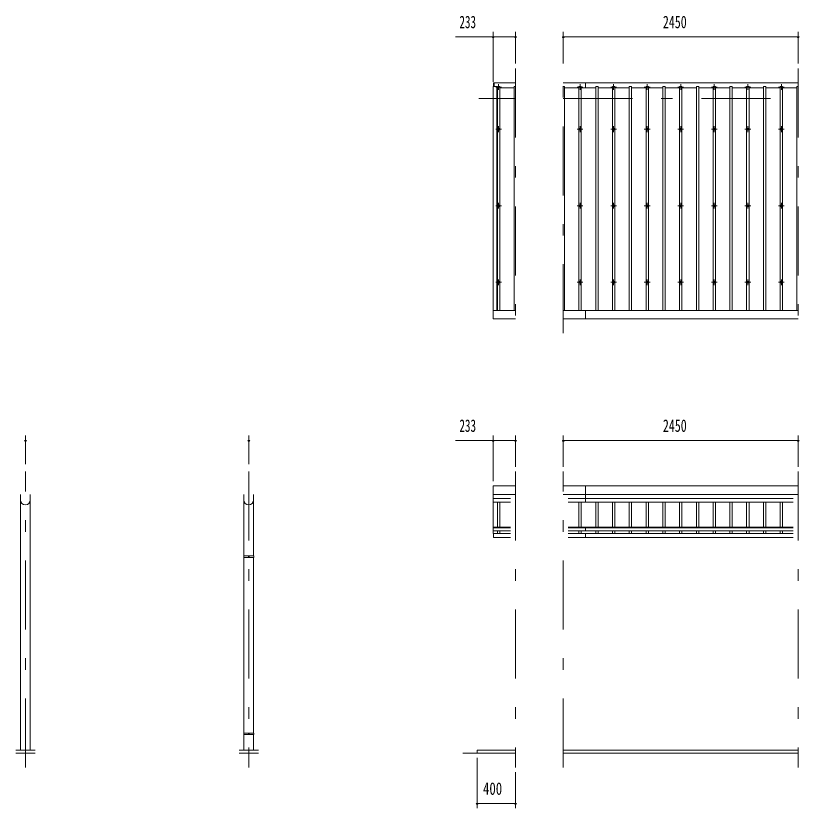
# Model space of a CAD drawing. Units: millimetres, scale not verified. Extents: x -25244 to 25244, y -10500 to 10500.
# Drawn here: x -25244 to -17073, y 1371 to 9642 of the extents above; entities that cross this region are included whole.
import ezdxf
from ezdxf.enums import TextEntityAlignment as Align

# ---------------------------------------------------------------- set-up
doc = ezdxf.new("R2010")
doc.units = ezdxf.units.MM
doc.header["$LTSCALE"] = 60
doc.linetypes.add('USER3', pattern=[24, 12, -5, 2, -5])
for name, color, linetype, lineweight in [('0-2_1-05BOLD', 7, 'Continuous', 18), ('0-3_1-25CENTER', 3, 'USER3', 18), ('0-4_1-45THIN', 4, 'Continuous', 18), ('0-5_1-55DIM', 3, 'Continuous', 18)]:
    doc.layers.add(name, color=color, linetype=linetype, lineweight=lineweight)
doc.styles.add('ＭＳ ゴシック', font='')
doc.styles.get('ＭＳ ゴシック').set_extended_font_data('MS Gothic')

msp = doc.modelspace()

# ---------------------------------------------------------------- linework, layer by layer
at = {"layer": '0-2_1-05BOLD'}
for p, q in [((-20260.77, 8942.67), (-20260.77, 8904.31)), ((-20032.77, 8942.67), (-20260.77, 8942.67)), ((-20255.77, 8904.31), (-20255.77, 8942.67)), ((-17082.77, 8942.67), (-19532.77, 8942.67)), ((-19302.77, 8942.67), (-19302.77, 8889.32)), ((-20225.78, 8904.31), (-20265.78, 8904.31)), ((-20265.78, 8904.31), (-20265.77, 6477.67)), ((-20225.77, 6565.11), (-20225.78, 8904.31)), ((-20032.77, 6565.11), (-20265.77, 6565.11)), ((-19532.77, 6565.11), (-17082.78, 6565.11)), ((-19302.77, 6477.67), (-19302.77, 6565.11)), ((-20265.77, 6477.67), (-20032.77, 6477.67)), ((-17082.78, 6477.67), (-19532.77, 6477.67)), ((-19532.78, 4734.67), (-17082.78, 4734.67)), ((-19302.78, 4734.67), (-19302.78, 4565.72)), ((-25194.76, 1975.67), (-25194.76, 4643.46)), ((-25093.16, 4643.46), (-25093.16, 1975.67)), ((-22865.03, 4643.46), (-22865.03, 4004.27)), ((-22763.42, 4004.27), (-22763.42, 4643.46)), ((-20032.77, 4643.88), (-20265.78, 4643.88)), ((-17082.78, 4643.88), (-19532.78, 4643.88)), ((-20265.78, 4604.8), (-20083.58, 4604.8)), ((-20083.58, 4565.72), (-20265.78, 4565.72)), ((-19481.98, 4604.8), (-17133.58, 4604.8)), ((-17133.58, 4565.72), (-19481.98, 4565.72)), ((-20265.78, 4305.57), (-20083.58, 4305.57)), ((-19481.98, 4305.57), (-17133.58, 4305.57)), ((-19302.78, 4305.57), (-19302.78, 4266.55)), ((-20083.58, 4296.18), (-20265.78, 4296.18)), ((-20265.78, 4266.55), (-20083.57, 4266.55)), ((-17133.58, 4296.18), (-19481.98, 4296.18)), ((-19481.98, 4266.55), (-17133.58, 4266.55)), ((-17133.58, 4239.38), (-19481.98, 4239.38)), ((-19302.78, 4239.38), (-19302.78, 4194.37)), ((-19481.98, 4194.37), (-17133.58, 4194.37)), ((-22865.03, 3988.27), (-22865.03, 2154.27)), ((-22817.28, 3988.27), (-22817.28, 4004.27)), ((-22811.18, 3996.27), (-22817.28, 3996.27)), ((-22811.18, 4004.27), (-22811.18, 3988.27)), ((-22763.42, 2154.27), (-22763.42, 3988.27)), ((-22866.62, 2154.27), (-22761.82, 2154.27)), ((-22866.62, 2138.27), (-22866.62, 2154.27)), ((-22817.28, 2138.27), (-22817.28, 2154.27)), ((-22811.18, 2154.27), (-22811.18, 2138.27)), ((-22761.82, 2154.27), (-22761.82, 2138.27)), ((-22761.82, 2138.27), (-22866.62, 2138.27)), ((-22865.03, 2138.27), (-22865.03, 1975.67)), ((-22811.18, 2146.27), (-22817.28, 2146.27)), ((-22763.42, 1975.67), (-22763.42, 2138.27)), ((-25043.96, 1975.67), (-25243.96, 1975.67)), ((-25243.96, 1945.67), (-25043.96, 1945.67)), ((-22914.23, 1975.67), (-22714.22, 1975.67)), ((-22714.22, 1945.67), (-22914.23, 1945.67)), ((-20582.78, 1945.67), (-20032.77, 1945.67)), ((-20432.77, 1975.67), (-20432.77, 1945.67)), ((-20032.77, 1975.67), (-20432.77, 1975.67)), ((-17082.78, 1975.67), (-19532.78, 1975.67)), ((-19532.78, 1945.67), (-17082.78, 1945.67))]:
    msp.add_line(p, q, dxfattribs=at)
for points in [[(-20083.57, 4239.38), (-20265.78, 4239.38), (-20265.78, 4734.67), (-20032.77, 4734.67)], [(-20260.78, 4239.38), (-20260.78, 4194.37), (-20083.57, 4194.37)]]:
    msp.add_lwpolyline(points, dxfattribs=at)
msp.add_lwpolyline([(-22761.82, 3988.27), (-22866.62, 3988.27), (-22866.62, 4004.27), (-22761.82, 4004.27)], close=True, dxfattribs=at)
for centre in [(-20207.77, 8458.52), (-19357.77, 8458.52), (-19007.77, 8458.52), (-18657.77, 8458.52), (-18307.77, 8458.52), (-17957.77, 8458.52), (-17607.77, 8458.52), (-17257.77, 8458.52), (-20207.77, 7659.47), (-19357.77, 7659.47), (-19007.77, 7659.47), (-18657.77, 7659.47), (-18307.77, 7659.47), (-17957.77, 7659.47), (-17607.77, 7659.47), (-17257.77, 7659.47), (-20207.77, 6860.43), (-19357.77, 6860.43), (-19007.77, 6860.43), (-18657.77, 6860.43), (-18307.77, 6860.43), (-17957.77, 6860.43), (-17607.77, 6860.43), (-17257.77, 6860.43)]:
    msp.add_circle(centre, 10, dxfattribs=at)
for centre, radius, start, end in [((-20207.77, 8888.07), 14.5, 46.39838, 133.60162), ((-20207.77, 8909.07), 14.5, 226.3961, 313.6039), ((-19357.77, 8888.07), 14.5, 46.39838, 133.60162), ((-19357.77, 8909.07), 14.5, 226.3961, 313.6039), ((-19007.77, 8888.07), 14.5, 46.39838, 133.60162), ((-19007.77, 8909.07), 14.5, 226.3961, 313.6039), ((-18657.77, 8888.07), 14.5, 46.39838, 133.60162), ((-18657.77, 8909.07), 14.5, 226.3961, 313.6039), ((-18307.77, 8888.07), 14.5, 46.39838, 133.60162), ((-18307.77, 8909.07), 14.5, 226.3961, 313.6039), ((-17957.77, 8888.07), 14.5, 46.39838, 133.60162), ((-17957.77, 8909.07), 14.5, 226.3961, 313.6039), ((-17607.77, 8888.07), 14.5, 46.39838, 133.60162), ((-17607.77, 8909.07), 14.5, 226.3961, 313.6039), ((-17257.77, 8888.07), 14.5, 46.39838, 133.60162), ((-17257.77, 8909.07), 14.5, 226.3961, 313.6039), ((-25143.96, 4588.48), 50.8, 180, 0), ((-22814.22, 4588.48), 50.8, 180, 0)]:
    msp.add_arc(centre, radius, start, end, dxfattribs=at)
at = {"layer": '0-3_1-25CENTER'}
for p, q in [((-20032.77, 9092.67), (-20032.77, 6327.67)), ((-19532.77, 6327.67), (-19532.77, 9092.67)), ((-17082.77, 9092.67), (-17082.77, 6327.67)), ((-20237.77, 8898.57), (-20177.77, 8898.57)), ((-20207.77, 8928.57), (-20207.77, 8868.57)), ((-19387.77, 8898.57), (-19327.77, 8898.57)), ((-19357.77, 8928.57), (-19357.77, 8868.57)), ((-18977.77, 8898.57), (-19037.77, 8898.57)), ((-19007.77, 8868.57), (-19007.77, 8928.57)), ((-18627.77, 8898.57), (-18687.77, 8898.57)), ((-18657.77, 8928.57), (-18657.77, 8868.57)), ((-18277.77, 8898.57), (-18337.77, 8898.57)), ((-18307.77, 8868.57), (-18307.77, 8928.57)), ((-17927.77, 8898.57), (-17987.77, 8898.57)), ((-17957.77, 8928.57), (-17957.77, 8868.57)), ((-17577.77, 8898.57), (-17637.77, 8898.57)), ((-17607.77, 8868.57), (-17607.77, 8928.57)), ((-17227.77, 8898.57), (-17287.77, 8898.57)), ((-17257.77, 8928.57), (-17257.77, 8868.57)), ((-20032.77, 8777.67), (-20412.77, 8777.67)), ((-19532.77, 8777.67), (-17082.78, 8777.67)), ((-20237.77, 8458.52), (-20177.77, 8458.52)), ((-20207.77, 8488.51), (-20207.77, 8428.52)), ((-19327.77, 8458.52), (-19387.77, 8458.52)), ((-19357.77, 8428.52), (-19357.77, 8488.51)), ((-18977.77, 8458.52), (-19037.77, 8458.52)), ((-19007.77, 8488.51), (-19007.77, 8428.52)), ((-18627.77, 8458.52), (-18687.77, 8458.52)), ((-18657.77, 8428.52), (-18657.77, 8488.51)), ((-18277.77, 8458.52), (-18337.77, 8458.52)), ((-18307.77, 8488.51), (-18307.77, 8428.52)), ((-17927.77, 8458.52), (-17987.77, 8458.52)), ((-17957.77, 8428.52), (-17957.77, 8488.51)), ((-17577.77, 8458.52), (-17637.77, 8458.52)), ((-17607.77, 8488.51), (-17607.77, 8428.52)), ((-17227.77, 8458.52), (-17287.77, 8458.52)), ((-17257.77, 8428.52), (-17257.77, 8488.51)), ((-20237.77, 7659.47), (-20177.77, 7659.47)), ((-20207.77, 7629.47), (-20207.77, 7689.48)), ((-19387.77, 7659.47), (-19327.77, 7659.47)), ((-19357.77, 7689.48), (-19357.77, 7629.47)), ((-18977.77, 7659.47), (-19037.77, 7659.47)), ((-19007.77, 7629.47), (-19007.77, 7689.48)), ((-18687.77, 7659.47), (-18627.77, 7659.47)), ((-18657.77, 7689.48), (-18657.77, 7629.47)), ((-18277.77, 7659.47), (-18337.77, 7659.47)), ((-18307.77, 7629.47), (-18307.77, 7689.48)), ((-17987.77, 7659.47), (-17927.77, 7659.47)), ((-17957.77, 7689.48), (-17957.77, 7629.47)), ((-17577.77, 7659.47), (-17637.77, 7659.47)), ((-17607.77, 7629.47), (-17607.77, 7689.48)), ((-17287.77, 7659.47), (-17227.77, 7659.47)), ((-17257.77, 7689.48), (-17257.77, 7629.47)), ((-20207.77, 6890.43), (-20207.77, 6830.43)), ((-19357.77, 6830.43), (-19357.77, 6890.43)), ((-19007.77, 6890.43), (-19007.77, 6830.43)), ((-18657.77, 6830.43), (-18657.77, 6890.43)), ((-18307.77, 6890.43), (-18307.77, 6830.43)), ((-17957.77, 6830.43), (-17957.77, 6890.43)), ((-17607.77, 6890.43), (-17607.77, 6830.43)), ((-17257.77, 6830.43), (-17257.77, 6890.43)), ((-20177.77, 6860.43), (-20237.77, 6860.43)), ((-19327.77, 6860.43), (-19387.77, 6860.43)), ((-18977.77, 6860.43), (-19037.77, 6860.43)), ((-18627.77, 6860.43), (-18687.77, 6860.43)), ((-18277.77, 6860.43), (-18337.77, 6860.43)), ((-17927.77, 6860.43), (-17987.77, 6860.43)), ((-17577.77, 6860.43), (-17637.77, 6860.43)), ((-17227.77, 6860.43), (-17287.77, 6860.43)), ((-25143.96, 1795.67), (-25143.96, 4884.67)), ((-22814.22, 4884.67), (-22814.22, 1795.67)), ((-20032.78, 4884.67), (-20032.78, 1795.67)), ((-19532.78, 1795.67), (-19532.78, 4884.67)), ((-17082.78, 4884.67), (-17082.78, 1795.67))]:
    msp.add_line(p, q, dxfattribs=at)
at = {"layer": '0-4_1-45THIN'}
for p, q in [((-20220.27, 8889.32), (-20225.78, 8889.32)), ((-20220.27, 6565.11), (-20220.27, 8904.31)), ((-20220.27, 8904.31), (-20195.27, 8904.31)), ((-20195.27, 8904.31), (-20195.27, 6565.11)), ((-20195.27, 8889.32), (-20045.27, 8889.32)), ((-20045.27, 8904.31), (-20045.27, 6565.11)), ((-20045.27, 8904.31), (-20032.77, 8904.31)), ((-19520.27, 8904.31), (-19532.77, 8904.31)), ((-19520.27, 6565.11), (-19520.27, 8904.31)), ((-19520.27, 8889.32), (-19370.27, 8889.32)), ((-19370.27, 6565.11), (-19370.27, 8904.31)), ((-19370.27, 8904.31), (-19345.27, 8904.31)), ((-19345.27, 8904.31), (-19345.27, 6565.11)), ((-19345.27, 8889.32), (-19195.27, 8889.32)), ((-19195.27, 6565.11), (-19195.27, 8904.31)), ((-19195.27, 8904.31), (-19170.27, 8904.31)), ((-19170.27, 8904.31), (-19170.27, 6565.11)), ((-19170.27, 8889.32), (-19020.27, 8889.32)), ((-19020.27, 6565.11), (-19020.27, 8904.31)), ((-19020.27, 8904.31), (-18995.27, 8904.31)), ((-18995.27, 8904.31), (-18995.27, 6565.11)), ((-18995.27, 8889.32), (-18845.27, 8889.32)), ((-18845.27, 6565.11), (-18845.27, 8904.31)), ((-18845.27, 8904.31), (-18820.27, 8904.31)), ((-18820.27, 8904.31), (-18820.27, 6565.11)), ((-18820.27, 8889.32), (-18670.27, 8889.32)), ((-18670.27, 6565.11), (-18670.27, 8904.31)), ((-18670.27, 8904.31), (-18645.27, 8904.31)), ((-18645.27, 8904.31), (-18645.27, 6565.11)), ((-18645.27, 8889.32), (-18495.27, 8889.32)), ((-18495.27, 6565.11), (-18495.27, 8904.31)), ((-18495.27, 8904.31), (-18470.27, 8904.31)), ((-18470.27, 8904.31), (-18470.27, 6565.11)), ((-18470.27, 8889.32), (-18320.27, 8889.32)), ((-18320.27, 6565.11), (-18320.27, 8904.31)), ((-18320.27, 8904.31), (-18295.27, 8904.31)), ((-18295.27, 8904.31), (-18295.27, 6565.11)), ((-18295.27, 8889.32), (-18145.27, 8889.32)), ((-18145.27, 6565.11), (-18145.27, 8904.31)), ((-18145.27, 8904.31), (-18120.27, 8904.31)), ((-18120.27, 8904.31), (-18120.27, 6565.11)), ((-18120.27, 8889.32), (-17970.27, 8889.32)), ((-17970.27, 6565.11), (-17970.27, 8904.31)), ((-17970.27, 8904.31), (-17945.27, 8904.31)), ((-17945.27, 8904.31), (-17945.27, 6565.11)), ((-17945.27, 8889.32), (-17795.27, 8889.32)), ((-17795.27, 6565.11), (-17795.27, 8904.31)), ((-17795.27, 8904.31), (-17770.27, 8904.31)), ((-17770.27, 8904.31), (-17770.27, 6565.11)), ((-17770.27, 8889.32), (-17620.27, 8889.32)), ((-17620.27, 6565.11), (-17620.27, 8904.31)), ((-17620.27, 8904.31), (-17595.27, 8904.31)), ((-17595.27, 8904.31), (-17595.27, 6565.11)), ((-17595.27, 8889.32), (-17445.27, 8889.32)), ((-17420.27, 8904.31), (-17445.27, 8904.31)), ((-17445.27, 8904.31), (-17445.27, 6565.11)), ((-17420.27, 6565.11), (-17420.27, 8904.31)), ((-17420.27, 8889.32), (-17270.27, 8889.32)), ((-17270.27, 6565.11), (-17270.27, 8904.31)), ((-17270.27, 8904.31), (-17245.27, 8904.31)), ((-17245.27, 8904.31), (-17245.27, 6565.11)), ((-17245.27, 8889.32), (-17095.27, 8889.32)), ((-20220.28, 4305.57), (-20220.28, 4565.72)), ((-20195.28, 4565.72), (-20195.28, 4305.57)), ((-19370.28, 4305.57), (-19370.28, 4565.72)), ((-19345.27, 4565.72), (-19345.27, 4305.57)), ((-19195.28, 4305.57), (-19195.28, 4565.72)), ((-19170.27, 4565.72), (-19170.27, 4305.57)), ((-19020.27, 4305.57), (-19020.27, 4565.72)), ((-18995.27, 4565.72), (-18995.27, 4305.57)), ((-18845.27, 4305.57), (-18845.27, 4565.72)), ((-18820.28, 4565.72), (-18820.28, 4305.57)), ((-18670.27, 4305.57), (-18670.27, 4565.72)), ((-18645.27, 4565.72), (-18645.27, 4305.57)), ((-18495.27, 4305.57), (-18495.27, 4565.72)), ((-18470.27, 4565.72), (-18470.27, 4305.57)), ((-18320.27, 4305.57), (-18320.27, 4565.72)), ((-18295.27, 4565.72), (-18295.27, 4305.57)), ((-18145.27, 4305.57), (-18145.27, 4565.72)), ((-18120.27, 4565.72), (-18120.27, 4305.57)), ((-17970.27, 4305.57), (-17970.27, 4565.72)), ((-17945.27, 4565.72), (-17945.27, 4305.57)), ((-17795.28, 4305.57), (-17795.28, 4565.72)), ((-17770.27, 4565.72), (-17770.27, 4305.57)), ((-17620.28, 4305.57), (-17620.28, 4565.72)), ((-17595.27, 4565.72), (-17595.27, 4305.57)), ((-17445.28, 4305.57), (-17445.28, 4565.72)), ((-17420.28, 4565.72), (-17420.28, 4305.57)), ((-17270.28, 4305.57), (-17270.28, 4565.72)), ((-17245.28, 4565.72), (-17245.28, 4305.57)), ((-20220.28, 4266.55), (-20220.28, 4239.38)), ((-20195.28, 4239.38), (-20195.28, 4266.55)), ((-19370.28, 4266.55), (-19370.28, 4239.38)), ((-19345.27, 4239.38), (-19345.27, 4266.55)), ((-19195.28, 4266.55), (-19195.28, 4239.38)), ((-19170.27, 4239.38), (-19170.27, 4266.55)), ((-19020.27, 4266.55), (-19020.27, 4239.38)), ((-18995.27, 4239.38), (-18995.27, 4266.55)), ((-18845.27, 4266.55), (-18845.27, 4239.38)), ((-18820.28, 4239.38), (-18820.28, 4266.55)), ((-18670.27, 4266.55), (-18670.27, 4239.38)), ((-18645.27, 4239.38), (-18645.27, 4266.55)), ((-18495.27, 4266.55), (-18495.27, 4239.38)), ((-18470.27, 4239.38), (-18470.27, 4266.55)), ((-18320.27, 4266.55), (-18320.27, 4239.38)), ((-18295.27, 4239.38), (-18295.27, 4266.55)), ((-18145.27, 4266.55), (-18145.27, 4239.38)), ((-18120.27, 4239.38), (-18120.27, 4266.55)), ((-17970.27, 4266.55), (-17970.27, 4239.38)), ((-17945.27, 4239.38), (-17945.27, 4266.55)), ((-17795.28, 4266.55), (-17795.28, 4239.38)), ((-17770.27, 4239.38), (-17770.27, 4266.55)), ((-17620.28, 4266.55), (-17620.28, 4239.38)), ((-17595.27, 4239.38), (-17595.27, 4266.55)), ((-17445.28, 4266.55), (-17445.28, 4239.38)), ((-17420.28, 4239.38), (-17420.28, 4266.55)), ((-17270.28, 4266.55), (-17270.28, 4239.38)), ((-17245.28, 4239.38), (-17245.28, 4266.55))]:
    msp.add_line(p, q, dxfattribs=at)
msp.add_lwpolyline([(-17082.77, 8904.31), (-17095.27, 8904.31), (-17095.27, 6565.11)], dxfattribs=at)
at = {"layer": '0-5_1-55DIM'}
for p, q in [((-20265.78, 8954.31), (-20265.78, 9473.67)), ((-20032.77, 9473.67), (-20032.77, 9142.67)), ((-19532.77, 9142.67), (-19532.77, 9473.67)), ((-17082.77, 9473.67), (-17082.77, 9142.67)), ((-20265.77, 9423.67), (-20658.27, 9423.67)), ((-20255.78, 9423.67), (-20275.78, 9423.67)), ((-20265.78, 9423.67), (-20032.77, 9423.67)), ((-20022.77, 9423.67), (-20042.77, 9423.67)), ((-19522.77, 9423.67), (-19542.77, 9423.67)), ((-19532.77, 9423.67), (-17082.77, 9423.67)), ((-17072.77, 9423.67), (-17092.77, 9423.67)), ((-25143.96, 4960.67), (-25143.96, 5259.67)), ((-22814.22, 5259.67), (-22814.22, 4960.67)), ((-20265.78, 5259.67), (-20265.78, 4784.67)), ((-20032.78, 5259.67), (-20032.78, 4934.67)), ((-19532.78, 4934.67), (-19532.78, 5259.67)), ((-17082.78, 5259.67), (-17082.78, 4934.67)), ((-25133.96, 5209.67), (-25153.96, 5209.67)), ((-22804.22, 5209.67), (-22824.22, 5209.67)), ((-20265.78, 5209.67), (-20658.28, 5209.67)), ((-20255.78, 5209.67), (-20275.78, 5209.67)), ((-20265.78, 5209.67), (-20032.78, 5209.67)), ((-20022.78, 5209.67), (-20042.78, 5209.67)), ((-19522.78, 5209.67), (-19542.78, 5209.67)), ((-19532.78, 5209.67), (-17082.78, 5209.67)), ((-17072.78, 5209.67), (-17092.78, 5209.67)), ((-20432.77, 1370.67), (-20432.77, 1895.67)), ((-20032.78, 1745.67), (-20032.78, 1370.67)), ((-20422.77, 1420.67), (-20442.77, 1420.67)), ((-20432.77, 1420.67), (-20032.78, 1420.67)), ((-20022.78, 1420.67), (-20042.78, 1420.67))]:
    msp.add_line(p, q, dxfattribs=at)
for centre in [(-20265.78, 9423.67), (-20032.77, 9423.67), (-19532.77, 9423.67), (-17082.77, 9423.67), (-25143.96, 5209.67), (-22814.22, 5209.67), (-20265.78, 5209.67), (-20032.78, 5209.67), (-19532.78, 5209.67), (-17082.78, 5209.67), (-20432.77, 1420.67), (-20032.78, 1420.67)]:
    msp.add_arc(centre, 10, 180, 0, dxfattribs=at)

# ---------------------------------------------------------------- texts
at = {"layer": '0-5_1-55DIM', "color": 7, "style": 'ＭＳ ゴシック'}
for s, width, p in [('233', 0.65, (-20616.44, 9473.67)), ('2450', 0.7, (-18493.78, 9473.67)), ('233', 0.65, (-20616.45, 5259.67)), ('2450', 0.7, (-18493.79, 5259.67)), ('400', 0.75, (-20370.4, 1470.67))]:
    msp.add_text(s, height=130.2, dxfattribs=dict(at, width=width)).set_placement(p, align=Align.BOTTOM_LEFT)

doc.saveas('drawing.dxf')
